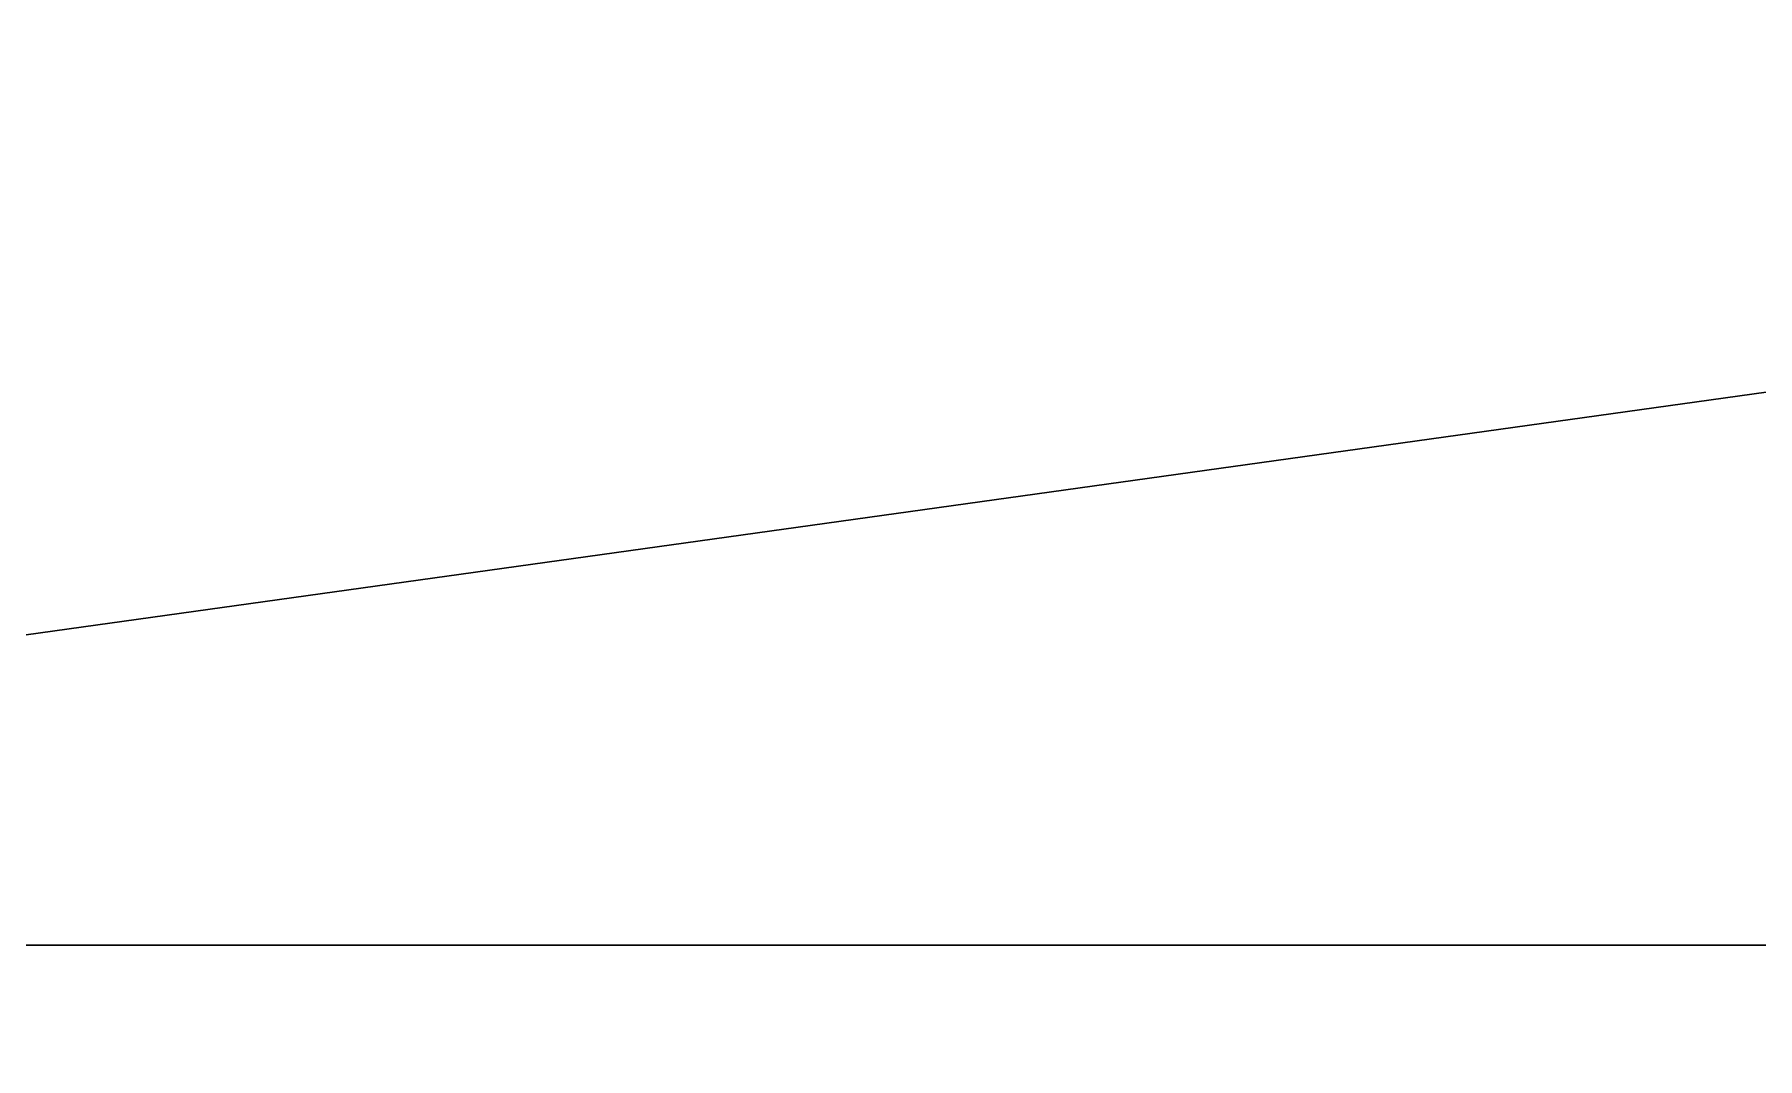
# Model space of a CAD drawing. Extents: x -1 to 2181, y -367 to 1.
# Drawn here: x 182.64 to 212.93, y -331.99 to -313.98 of the extents above; entities that cross this region are included whole.
import ezdxf

# ---------------------------------------------------------------- set-up
doc = ezdxf.new("R2010")
doc.units = 0
doc.layers.add('IQ_200_3D', color=1, linetype='Continuous')
doc.layers.add('IQ_204_2D', color=7, linetype='Continuous')

msp = doc.modelspace()

# ---------------------------------------------------------------- linework, layer by layer
at = {"layer": 'IQ_204_2D'}
msp.add_line((20, -330), (363, -330), dxfattribs=at)

# ---------------------------------------------------------------- meshes
at = {"layer": 'IQ_200_3D'}
mesh = msp.add_polyface(dxfattribs=at)
corners = [(2180, -350, 1218), (2180, 0, 1255), (0, 0, 1255), (0, -350, 1218), (2149, -296.852, 1223.618), (381, -296.852, 1223.618), (381, -54.761, 1249.211), (2149, -54.761, 1249.211)]
mesh.append_faces([[corners[k] for k in face] for face in [(1, 7, 0), (4, 0, 7)]], dxfattribs={"vtx0": -1, "vtx1": -1})
mesh.append_faces([[corners[k] for k in face] for face in [(0, 4, 5, 3), (6, 2, 3), (3, 5, 6)]], dxfattribs={"vtx0": -1, "vtx2": -1})
mesh.append_faces([[corners[k] for k in face] for face in [(6, 7, 1, 2)]], dxfattribs={"vtx1": -1, "vtx3": -1})
mesh = msp.add_polyface(dxfattribs=at)
corners = [(363, -330, 1220.114), (20, -330, 1220.114), (20, -26, 1252.251), (363, -26, 1252.251)]
mesh.append_faces([[corners[k] for k in face] for face in [(0, 1, 2, 3)]])
mesh = msp.add_polyface(dxfattribs=at)
corners = [(363, -26, 1266), (20, -26, 1266), (20, -330, 1266), (363, -330, 1266)]
mesh.append_faces([[corners[k] for k in face] for face in [(0, 1, 2, 3)]])
mesh = msp.add_polyface(dxfattribs=at)
corners = [(2180, -350, 1064.588), (0, -350, 1064.588), (0, -300, 1005), (2180, -300, 1005)]
mesh.append_faces([[corners[k] for k in face] for face in [(0, 1, 2, 3)]])
mesh = msp.add_polyface(dxfattribs=at)
corners = [(363, -330, 1266), (20, -330, 1266), (20, -330, 1220.114), (363, -330, 1220.114)]
mesh.append_faces([[corners[k] for k in face] for face in [(0, 1, 2, 3)]])

doc.saveas('drawing.dxf')
